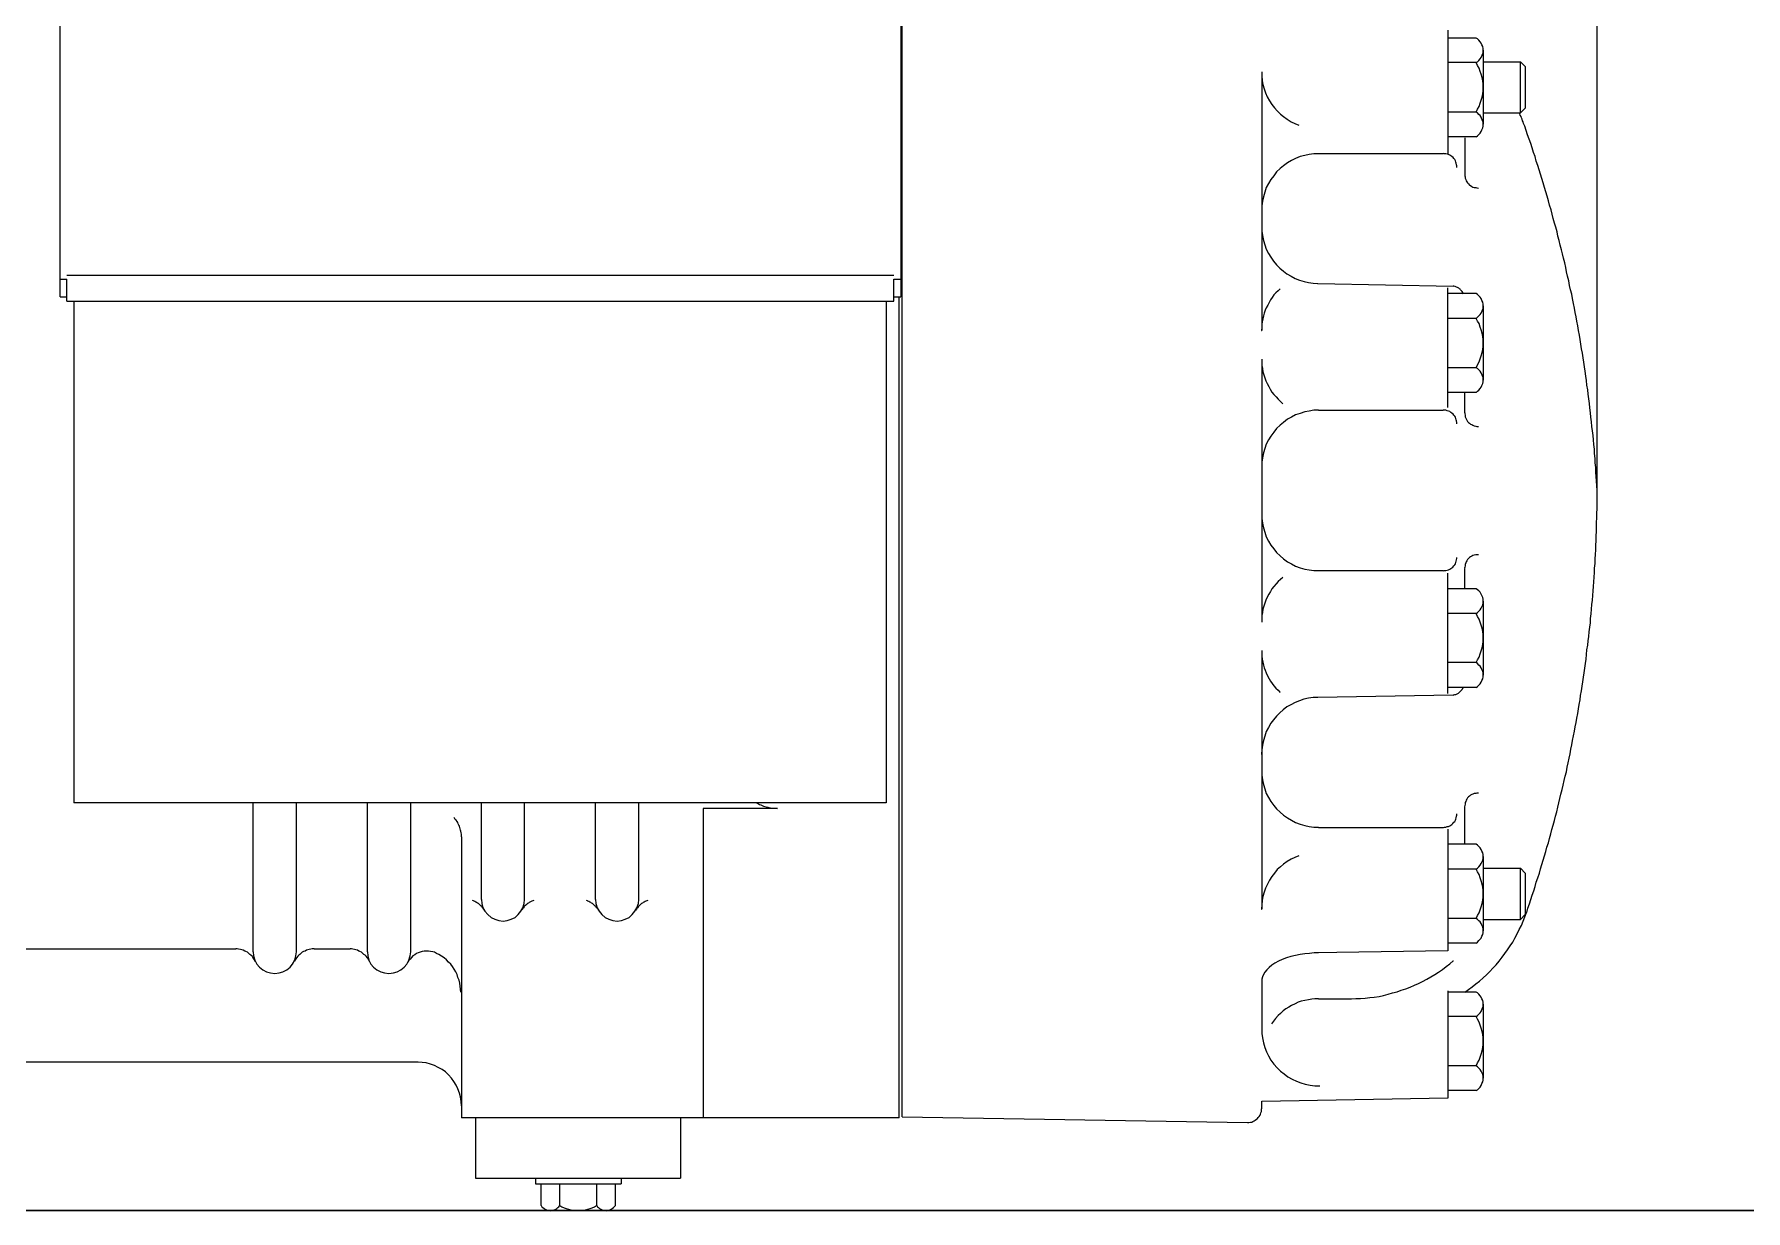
# Model space of a CAD drawing. Extents: x 527 to 1038, y -8 to 315.
# Drawn here: x 855.47 to 870.49, y 60.19 to 70.52 of the extents above; entities that cross this region are included whole.
import ezdxf

# ---------------------------------------------------------------- set-up
doc = ezdxf.new("R2010")
doc.units = 0
doc.header["$MEASUREMENT"] = 0
doc.layers.get('0').update_dxf_attribs({"linetype": 'CONTINUOUS'})

msp = doc.modelspace()

# ---------------------------------------------------------------- linework, layer by layer
for p, q in [((863.08, 76.423), (863.08, 68.216)), ((863.091, 61.017), (863.091, 72.022)), ((855.701, 68.216), (855.701, 71.632)), ((869.19, 66.514), (869.19, 70.914)), ((867.879, 70.555), (867.879, 69.47)), ((868.128, 70.486), (867.879, 70.486)), ((868.19, 70.379), (868.19, 69.73)), ((866.247, 70.191), (866.247, 67.919)), ((868.128, 70.272), (867.879, 70.272)), ((868.19, 70.279), (868.517, 70.279)), ((868.517, 70.279), (868.56, 70.236)), ((868.517, 69.83), (868.517, 70.279)), ((868.56, 70.236), (868.56, 69.871)), ((868.517, 69.83), (868.56, 69.871)), ((868.128, 69.837), (867.879, 69.837)), ((868.19, 69.83), (868.517, 69.83)), ((868.128, 69.619), (867.879, 69.619)), ((868.028, 69.611), (868.028, 69.289)), ((867.842, 69.47), (866.746, 69.47)), ((855.701, 68.37), (855.76, 68.37)), ((863.019, 68.401), (855.76, 68.401)), ((855.76, 68.176), (855.76, 68.37)), ((863.019, 68.176), (863.019, 68.37)), ((863.019, 68.37), (863.08, 68.37)), ((855.701, 68.216), (855.76, 68.216)), ((863.019, 68.216), (863.08, 68.216)), ((863.064, 61.009), (863.064, 68.216)), ((866.738, 68.332), (867.928, 68.31)), ((867.879, 67.244), (867.879, 68.295)), ((868.128, 68.243), (867.879, 68.243)), ((855.76, 68.176), (863.019, 68.176)), ((855.823, 68.176), (855.823, 63.773)), ((862.952, 68.176), (862.952, 63.773)), ((868.19, 68.137), (868.19, 67.484)), ((868.128, 68.026), (867.879, 68.026)), ((866.247, 67.668), (866.247, 66.514)), ((868.128, 67.592), (867.879, 67.592)), ((868.128, 67.376), (867.879, 67.376)), ((868.028, 67.198), (868.028, 67.379)), ((866.746, 67.221), (867.842, 67.221)), ((866.247, 66.514), (866.247, 65.36)), ((867.842, 65.809), (866.746, 65.809)), ((868.028, 65.661), (868.028, 65.831)), ((867.879, 64.733), (867.879, 65.788)), ((868.128, 65.653), (867.879, 65.653)), ((868.19, 65.543), (868.19, 64.895)), ((868.128, 65.434), (867.879, 65.434)), ((866.247, 65.111), (866.247, 62.84)), ((868.128, 65.004), (867.879, 65.004)), ((868.128, 64.786), (867.879, 64.786)), ((867.928, 64.719), (866.738, 64.697)), ((862.952, 63.773), (855.823, 63.773)), ((857.395, 62.465), (857.395, 63.773)), ((857.776, 62.465), (857.776, 63.773)), ((858.398, 62.465), (858.398, 63.773)), ((858.778, 62.465), (858.778, 63.773)), ((859.399, 62.924), (859.399, 63.773)), ((859.778, 62.924), (859.778, 63.773)), ((860.399, 62.924), (860.399, 63.773)), ((860.78, 62.924), (860.78, 63.773)), ((861.345, 63.724), (861.345, 61.009)), ((861.998, 63.724), (861.345, 63.724)), ((868.028, 63.412), (868.028, 63.739)), ((866.746, 63.556), (867.842, 63.556)), ((867.879, 63.542), (867.879, 62.475)), ((859.224, 63.475), (859.224, 61.009)), ((868.128, 63.409), (867.879, 63.409)), ((868.19, 63.301), (868.19, 62.65)), ((868.128, 63.192), (867.879, 63.192)), ((868.19, 63.199), (868.517, 63.199)), ((868.517, 63.199), (868.56, 63.156)), ((868.517, 62.75), (868.517, 63.199)), ((868.56, 63.156), (868.56, 62.794)), ((868.517, 62.75), (868.56, 62.794)), ((868.128, 62.759), (867.879, 62.759)), ((868.19, 62.75), (868.517, 62.75)), ((855.389, 62.49), (857.243, 62.49)), ((857.93, 62.49), (858.246, 62.49)), ((868.128, 62.542), (867.879, 62.542)), ((867.879, 62.475), (866.711, 62.455)), ((866.247, 62.231), (866.247, 61.789)), ((866.746, 62.053), (867.034, 62.053)), ((867.879, 62.122), (867.879, 61.181)), ((868.128, 62.112), (867.879, 62.112)), ((868.128, 61.898), (867.879, 61.898)), ((868.19, 62.005), (868.19, 61.356)), ((858.843, 61.495), (855.219, 61.495)), ((868.128, 61.463), (867.879, 61.463)), ((867.879, 61.181), (866.247, 61.152)), ((866.247, 61.087), (866.247, 61.154)), ((868.128, 61.247), (867.879, 61.247)), ((861.345, 61.009), (859.224, 61.009)), ((861.146, 61.009), (861.146, 60.478)), ((863.064, 61.009), (861.347, 61.009)), ((863.091, 61.017), (866.123, 60.967)), ((859.873, 60.478), (859.873, 60.427)), ((859.873, 60.427), (860.624, 60.427)), ((859.924, 60.239), (859.924, 60.427)), ((860.086, 60.239), (860.086, 60.427)), ((860.412, 60.239), (860.412, 60.427)), ((860.574, 60.239), (860.574, 60.427)), ((860.624, 60.478), (860.624, 60.427)), ((860.494, 60.192), (860.005, 60.192))]:
    msp.add_line(p, q)
at = {"lineweight": 30}
msp.add_line((837.134, 60.194), (910.134, 60.194), dxfattribs=at)
for points in [[(868.128, 70.272), (868.141, 70.279), (868.152, 70.291), (868.163, 70.303), (868.173, 70.316), (868.178, 70.332), (868.187, 70.346), (868.189, 70.364), (868.19, 70.379), (868.189, 70.396), (868.187, 70.412), (868.178, 70.427), (868.173, 70.442), (868.163, 70.455), (868.152, 70.468), (868.141, 70.479), (868.128, 70.486)], [(866.247, 70.191), (866.247, 70.153), (866.251, 70.115), (866.257, 70.078), (866.268, 70.041), (866.281, 70.006), (866.294, 69.971), (866.314, 69.936), (866.335, 69.904), (866.358, 69.875), (866.383, 69.847), (866.41, 69.819), (866.438, 69.797), (866.47, 69.774), (866.504, 69.752), (866.537, 69.737), (866.572, 69.723), (866.572, 69.721)], [(868.128, 69.837), (868.141, 69.861), (868.155, 69.887), (868.164, 69.914), (868.173, 69.942), (868.18, 69.969), (868.187, 69.998), (868.189, 70.027), (868.19, 70.054), (868.189, 70.083), (868.187, 70.112), (868.18, 70.139), (868.173, 70.169), (868.164, 70.194), (868.155, 70.222), (868.141, 70.247), (868.128, 70.272), (868.128, 70.272)], [(868.128, 69.619), (868.141, 69.628), (868.152, 69.641), (868.163, 69.652), (868.173, 69.666), (868.178, 69.68), (868.187, 69.698), (868.189, 69.712), (868.19, 69.73), (868.189, 69.745), (868.187, 69.761), (868.178, 69.776), (868.173, 69.793), (868.163, 69.806), (868.152, 69.817), (868.141, 69.83), (868.128, 69.837)], [(868.555, 69.712), (868.549, 69.726), (868.545, 69.737), (868.541, 69.75), (868.535, 69.761), (868.531, 69.774), (868.527, 69.785), (868.522, 69.799), (868.516, 69.811), (868.511, 69.822)], [(869.19, 66.514), (869.187, 66.556), (869.186, 66.597), (869.182, 66.637), (869.179, 66.677), (869.178, 66.717), (869.173, 66.758), (869.172, 66.797), (869.168, 66.839), (869.167, 66.878), (869.16, 66.918), (869.158, 66.959), (869.154, 66.999), (869.149, 67.039), (869.144, 67.078), (869.14, 67.118), (869.136, 67.159), (869.133, 67.198), (869.126, 67.24), (869.122, 67.279), (869.117, 67.321), (869.112, 67.36), (869.109, 67.4), (869.101, 67.44), (869.097, 67.481), (869.091, 67.52), (869.086, 67.562), (869.079, 67.601), (869.073, 67.64), (869.068, 67.679), (869.062, 67.72), (869.053, 67.758), (869.048, 67.8), (869.04, 67.839), (869.034, 67.878), (869.027, 67.919), (869.02, 67.959), (869.012, 68), (869.006, 68.038), (868.998, 68.078), (868.991, 68.116), (868.983, 68.157), (868.974, 68.199), (868.967, 68.237), (868.957, 68.277), (868.949, 68.315), (868.941, 68.356), (868.931, 68.395), (868.921, 68.434), (868.914, 68.473), (868.906, 68.513), (868.896, 68.553), (868.887, 68.592), (868.876, 68.629), (868.867, 68.668), (868.857, 68.709), (868.846, 68.747), (868.838, 68.787), (868.827, 68.827), (868.817, 68.863), (868.805, 68.904), (868.796, 68.942), (868.786, 68.98), (868.773, 69.02), (868.764, 69.058), (868.753, 69.099), (868.74, 69.138), (868.729, 69.175), (868.717, 69.215), (868.706, 69.255), (868.693, 69.291), (868.681, 69.329), (868.669, 69.369), (868.656, 69.405), (868.645, 69.446), (868.632, 69.483), (868.62, 69.522), (868.607, 69.561), (868.594, 69.599), (868.58, 69.636), (868.567, 69.674), (868.555, 69.712), (868.555, 69.712)], [(866.746, 69.47), (866.705, 69.47), (866.663, 69.465), (866.624, 69.457), (866.585, 69.446), (866.544, 69.429), (866.509, 69.412), (866.472, 69.39), (866.438, 69.365), (866.408, 69.341), (866.377, 69.312), (866.352, 69.278), (866.328, 69.246), (866.306, 69.209), (866.286, 69.174), (866.273, 69.134), (866.262, 69.094), (866.253, 69.056), (866.249, 69.014), (866.247, 68.972), (866.247, 68.972)], [(867.96, 69.351), (867.96, 69.365), (867.957, 69.374), (867.954, 69.389), (867.951, 69.398), (867.946, 69.409), (867.94, 69.421), (867.933, 69.428), (867.927, 69.438), (867.916, 69.446), (867.907, 69.452), (867.897, 69.459), (867.887, 69.464), (867.875, 69.467), (867.863, 69.47), (867.851, 69.47), (867.842, 69.473), (867.842, 69.47)], [(868.028, 69.289), (868.028, 69.278), (868.031, 69.269), (868.032, 69.256), (868.037, 69.245), (868.041, 69.233), (868.046, 69.224), (868.052, 69.215), (868.061, 69.207), (868.07, 69.196), (868.079, 69.191), (868.09, 69.184), (868.099, 69.179), (868.111, 69.175), (868.126, 69.174), (868.135, 69.172), (868.149, 69.17)], [(866.247, 68.83), (866.249, 68.791), (866.253, 68.752), (866.262, 68.71), (866.273, 68.671), (866.286, 68.633), (866.305, 68.595), (866.326, 68.563), (866.349, 68.529), (866.376, 68.497), (866.405, 68.467), (866.437, 68.44), (866.468, 68.416), (866.504, 68.395), (866.539, 68.377), (866.578, 68.362), (866.618, 68.349), (866.657, 68.342), (866.699, 68.334), (866.737, 68.332), (866.738, 68.332)], [(866.408, 68.286), (866.39, 68.268), (866.37, 68.249), (866.353, 68.232), (866.338, 68.21), (866.324, 68.188), (866.311, 68.166), (866.299, 68.143), (866.286, 68.119), (866.277, 68.097), (866.268, 68.072), (866.262, 68.048), (866.257, 68.023), (866.251, 67.995), (866.249, 67.971), (866.247, 67.945), (866.244, 67.92), (866.247, 67.919)], [(868.018, 68.239), (868.014, 68.248), (868.012, 68.254), (868.007, 68.261), (868.003, 68.266), (867.997, 68.271), (867.992, 68.277), (867.988, 68.282), (867.982, 68.286), (867.976, 68.291), (867.97, 68.295), (867.964, 68.297), (867.956, 68.3), (867.95, 68.304), (867.945, 68.306), (867.933, 68.31), (867.928, 68.31), (867.928, 68.31)], [(868.128, 68.026), (868.141, 68.037), (868.152, 68.048), (868.163, 68.061), (868.173, 68.073), (868.178, 68.087), (868.187, 68.102), (868.189, 68.119), (868.19, 68.137), (868.189, 68.15), (868.187, 68.168), (868.178, 68.182), (868.173, 68.2), (868.163, 68.213), (868.152, 68.224), (868.141, 68.235), (868.128, 68.243)], [(868.128, 67.592), (868.141, 67.619), (868.155, 67.644), (868.164, 67.671), (868.173, 67.697), (868.18, 67.726), (868.187, 67.754), (868.189, 67.782), (868.19, 67.811), (868.189, 67.839), (868.187, 67.867), (868.18, 67.896), (868.173, 67.924), (868.164, 67.95), (868.155, 67.98), (868.141, 68.002), (868.128, 68.026), (868.128, 68.026)], [(866.247, 67.668), (866.247, 67.64), (866.249, 67.612), (866.253, 67.586), (866.257, 67.557), (866.264, 67.53), (866.273, 67.505), (866.282, 67.478), (866.294, 67.453), (866.309, 67.427), (866.32, 67.403), (866.335, 67.379), (866.353, 67.358), (866.372, 67.338), (866.391, 67.317), (866.41, 67.297), (866.43, 67.279), (866.433, 67.277)], [(868.128, 67.376), (868.141, 67.386), (868.152, 67.396), (868.163, 67.41), (868.173, 67.422), (868.178, 67.438), (868.187, 67.453), (868.189, 67.469), (868.19, 67.484), (868.189, 67.502), (868.187, 67.519), (868.178, 67.534), (868.173, 67.548), (868.163, 67.562), (868.152, 67.574), (868.141, 67.586), (868.128, 67.592)], [(866.746, 67.221), (866.705, 67.219), (866.663, 67.212), (866.624, 67.205), (866.585, 67.192), (866.544, 67.179), (866.509, 67.159), (866.472, 67.14), (866.438, 67.113), (866.408, 67.088), (866.377, 67.059), (866.352, 67.027), (866.328, 66.993), (866.306, 66.959), (866.286, 66.921), (866.273, 66.883), (866.262, 66.845), (866.253, 66.802), (866.249, 66.763), (866.247, 66.72), (866.247, 66.72)], [(867.96, 67.099), (867.96, 67.112), (867.957, 67.125), (867.954, 67.136), (867.951, 67.148), (867.946, 67.159), (867.94, 67.167), (867.933, 67.177), (867.927, 67.186), (867.916, 67.194), (867.907, 67.201), (867.897, 67.207), (867.887, 67.212), (867.875, 67.215), (867.863, 67.219), (867.851, 67.221), (867.842, 67.222), (867.842, 67.221)], [(868.028, 67.198), (868.028, 67.187), (868.031, 67.175), (868.032, 67.163), (868.037, 67.151), (868.041, 67.143), (868.046, 67.131), (868.052, 67.122), (868.061, 67.113), (868.07, 67.105), (868.079, 67.098), (868.09, 67.093), (868.099, 67.087), (868.111, 67.084), (868.126, 67.08), (868.135, 67.078), (868.149, 67.078)], [(868.572, 62.809), (868.583, 62.849), (868.596, 62.886), (868.608, 62.924), (868.62, 62.962), (868.634, 63), (868.645, 63.038), (868.656, 63.078), (868.669, 63.114), (868.683, 63.155), (868.693, 63.194), (868.706, 63.231), (868.717, 63.269), (868.729, 63.308), (868.739, 63.345), (868.75, 63.385), (868.762, 63.423), (868.772, 63.461), (868.784, 63.502), (868.793, 63.539), (868.803, 63.578), (868.815, 63.617), (868.825, 63.656), (868.835, 63.694), (868.845, 63.734), (868.854, 63.773), (868.864, 63.812), (868.872, 63.85), (868.882, 63.889), (868.892, 63.929), (868.9, 63.969), (868.91, 64.006), (868.92, 64.045), (868.927, 64.086), (868.936, 64.124), (868.945, 64.164), (868.954, 64.202), (868.96, 64.243), (868.969, 64.282), (868.974, 64.321), (868.983, 64.36), (868.991, 64.401), (868.998, 64.439), (869.006, 64.479), (869.012, 64.517), (869.02, 64.558), (869.026, 64.597), (869.033, 64.637), (869.04, 64.676), (869.045, 64.715), (869.053, 64.757), (869.059, 64.796), (869.064, 64.835), (869.071, 64.876), (869.077, 64.914), (869.082, 64.956), (869.087, 64.995), (869.093, 65.034), (869.097, 65.075), (869.101, 65.115), (869.109, 65.156), (869.112, 65.194), (869.117, 65.234), (869.12, 65.273), (869.125, 65.314), (869.131, 65.352), (869.133, 65.392), (869.138, 65.433), (869.14, 65.472), (869.144, 65.514), (869.149, 65.553), (869.152, 65.593), (869.155, 65.634), (869.158, 65.672), (869.16, 65.714), (869.164, 65.755), (869.167, 65.794), (869.168, 65.833), (869.172, 65.874), (869.173, 65.914), (869.176, 65.952), (869.178, 65.994), (869.179, 66.035), (869.182, 66.073), (869.182, 66.116), (869.185, 66.154), (869.186, 66.195), (869.186, 66.235), (869.187, 66.274), (869.187, 66.316), (869.19, 66.355), (869.19, 66.395), (869.19, 66.436), (869.19, 66.475), (869.19, 66.514)], [(866.247, 66.308), (866.249, 66.268), (866.253, 66.227), (866.262, 66.188), (866.273, 66.148), (866.286, 66.109), (866.306, 66.071), (866.328, 66.036), (866.352, 66.002), (866.377, 65.97), (866.408, 65.941), (866.438, 65.915), (866.472, 65.89), (866.509, 65.87), (866.544, 65.851), (866.585, 65.837), (866.624, 65.824), (866.663, 65.818), (866.705, 65.812), (866.743, 65.812), (866.746, 65.809)], [(868.149, 65.951), (868.135, 65.951), (868.126, 65.95), (868.111, 65.946), (868.099, 65.943), (868.09, 65.937), (868.079, 65.932), (868.07, 65.926), (868.061, 65.918), (868.052, 65.908), (868.046, 65.898), (868.041, 65.888), (868.037, 65.879), (868.032, 65.866), (868.031, 65.855), (868.028, 65.842), (868.027, 65.833), (868.028, 65.831)], [(867.842, 65.809), (867.851, 65.812), (867.863, 65.812), (867.875, 65.815), (867.887, 65.819), (867.897, 65.823), (867.907, 65.829), (867.916, 65.836), (867.925, 65.842), (867.933, 65.853), (867.94, 65.862), (867.946, 65.872), (867.951, 65.883), (867.954, 65.894), (867.957, 65.905), (867.96, 65.918), (867.96, 65.927), (867.96, 65.927)], [(866.433, 65.752), (866.41, 65.734), (866.391, 65.717), (866.372, 65.695), (866.353, 65.672), (866.335, 65.652), (866.323, 65.628), (866.309, 65.605), (866.294, 65.579), (866.282, 65.553), (866.273, 65.527), (866.264, 65.5), (866.257, 65.472), (866.253, 65.444), (866.249, 65.417), (866.247, 65.39), (866.247, 65.36), (866.247, 65.36)], [(868.128, 65.434), (868.141, 65.444), (868.152, 65.455), (868.163, 65.468), (868.173, 65.482), (868.178, 65.495), (868.187, 65.512), (868.189, 65.527), (868.19, 65.543), (868.189, 65.561), (868.187, 65.576), (868.178, 65.593), (868.173, 65.605), (868.163, 65.623), (868.152, 65.634), (868.141, 65.643), (868.128, 65.653)], [(868.128, 65.004), (868.141, 65.028), (868.155, 65.052), (868.164, 65.08), (868.173, 65.108), (868.18, 65.135), (868.187, 65.162), (868.189, 65.191), (868.189, 65.22), (868.189, 65.249), (868.187, 65.277), (868.18, 65.305), (868.173, 65.332), (868.164, 65.36), (868.155, 65.386), (868.141, 65.41), (868.128, 65.434)], [(866.247, 65.111), (866.247, 65.086), (866.249, 65.062), (866.251, 65.034), (866.257, 65.009), (866.262, 64.983), (866.268, 64.958), (866.277, 64.937), (866.286, 64.913), (866.296, 64.887), (866.311, 64.863), (866.324, 64.842), (866.338, 64.821), (866.353, 64.8), (866.37, 64.78), (866.39, 64.761), (866.405, 64.745), (866.408, 64.743)], [(868.128, 64.786), (868.141, 64.795), (868.152, 64.806), (868.163, 64.818), (868.173, 64.832), (868.178, 64.847), (868.187, 64.863), (868.189, 64.88), (868.19, 64.895), (868.189, 64.913), (868.187, 64.927), (868.178, 64.944), (868.173, 64.958), (868.163, 64.972), (868.152, 64.983), (868.141, 64.995), (868.128, 65.004)], [(867.928, 64.719), (867.933, 64.721), (867.942, 64.724), (867.95, 64.725), (867.956, 64.728), (867.963, 64.73), (867.968, 64.733), (867.974, 64.737), (867.979, 64.742), (867.985, 64.748), (867.989, 64.75), (867.994, 64.757), (867.999, 64.761), (868.006, 64.768), (868.007, 64.772), (868.012, 64.778), (868.014, 64.786), (868.014, 64.786)], [(866.738, 64.697), (866.699, 64.697), (866.657, 64.692), (866.615, 64.683), (866.578, 64.669), (866.539, 64.654), (866.501, 64.634), (866.468, 64.615), (866.434, 64.59), (866.405, 64.564), (866.376, 64.534), (866.349, 64.502), (866.326, 64.471), (866.305, 64.433), (866.286, 64.398), (866.273, 64.359), (866.262, 64.319), (866.253, 64.279), (866.249, 64.238), (866.244, 64.2), (866.247, 64.197)], [(866.247, 64.057), (866.249, 64.016), (866.253, 63.974), (866.262, 63.935), (866.273, 63.896), (866.286, 63.855), (866.306, 63.821), (866.328, 63.786), (866.352, 63.751), (866.377, 63.721), (866.408, 63.691), (866.438, 63.665), (866.472, 63.64), (866.509, 63.62), (866.544, 63.599), (866.585, 63.587), (866.624, 63.573), (866.663, 63.564), (866.705, 63.56), (866.743, 63.558), (866.746, 63.556)], [(868.149, 63.858), (868.135, 63.858), (868.126, 63.855), (868.111, 63.855), (868.099, 63.85), (868.09, 63.846), (868.079, 63.84), (868.07, 63.832), (868.061, 63.825), (868.052, 63.817), (868.046, 63.806), (868.041, 63.797), (868.037, 63.786), (868.032, 63.775), (868.031, 63.762), (868.028, 63.751), (868.027, 63.739), (868.028, 63.739)], [(861.808, 63.775), (861.818, 63.769), (861.829, 63.764), (861.84, 63.759), (861.851, 63.754), (861.864, 63.75), (861.874, 63.745), (861.887, 63.741), (861.898, 63.739), (861.911, 63.736), (861.922, 63.732), (861.935, 63.73), (861.946, 63.727), (861.96, 63.727), (861.972, 63.726), (861.983, 63.726), (861.996, 63.724), (861.998, 63.724)], [(859.224, 63.475), (859.224, 63.488), (859.224, 63.499), (859.221, 63.511), (859.219, 63.523), (859.215, 63.532), (859.212, 63.546), (859.209, 63.556), (859.206, 63.569), (859.201, 63.578), (859.195, 63.588), (859.192, 63.599), (859.186, 63.61), (859.177, 63.62), (859.169, 63.627), (859.163, 63.637), (859.157, 63.645), (859.157, 63.645)], [(867.842, 63.556), (867.851, 63.558), (867.863, 63.56), (867.875, 63.564), (867.887, 63.566), (867.897, 63.57), (867.907, 63.578), (867.916, 63.584), (867.925, 63.592), (867.933, 63.602), (867.94, 63.61), (867.946, 63.62), (867.951, 63.631), (867.954, 63.641), (867.957, 63.655), (867.96, 63.665), (867.96, 63.677), (867.96, 63.677)], [(868.128, 63.192), (868.141, 63.199), (868.152, 63.211), (868.163, 63.226), (868.173, 63.24), (868.178, 63.252), (868.187, 63.269), (868.189, 63.284), (868.19, 63.301), (868.189, 63.318), (868.187, 63.333), (868.178, 63.35), (868.173, 63.363), (868.163, 63.377), (868.152, 63.389), (868.141, 63.401), (868.128, 63.409)], [(866.572, 63.308), (866.537, 63.294), (866.504, 63.278), (866.47, 63.258), (866.438, 63.235), (866.41, 63.211), (866.383, 63.187), (866.358, 63.155), (866.335, 63.126), (866.314, 63.094), (866.296, 63.06), (866.281, 63.025), (866.268, 62.989), (866.257, 62.951), (866.251, 62.916), (866.247, 62.879), (866.244, 62.84), (866.247, 62.84)], [(868.128, 62.759), (868.141, 62.784), (868.155, 62.808), (868.164, 62.835), (868.173, 62.861), (868.18, 62.89), (868.187, 62.918), (868.189, 62.947), (868.19, 62.975), (868.189, 63.004), (868.187, 63.032), (868.18, 63.06), (868.173, 63.089), (868.164, 63.114), (868.155, 63.144), (868.141, 63.168), (868.128, 63.192), (868.128, 63.192)], [(859.424, 62.83), (859.42, 62.84), (859.414, 62.847), (859.407, 62.852), (859.405, 62.859), (859.396, 62.866), (859.39, 62.873), (859.385, 62.879), (859.378, 62.884), (859.373, 62.888), (859.364, 62.893), (859.357, 62.898), (859.349, 62.902), (859.34, 62.907), (859.334, 62.911), (859.328, 62.913), (859.32, 62.916)], [(859.399, 62.924), (859.402, 62.888), (859.412, 62.852), (859.43, 62.822), (859.454, 62.792), (859.483, 62.767), (859.516, 62.752), (859.552, 62.741), (859.589, 62.735), (859.625, 62.741), (859.661, 62.752), (859.694, 62.767), (859.721, 62.792), (859.746, 62.822), (859.763, 62.852), (859.775, 62.888), (859.778, 62.924)], [(859.859, 62.916), (859.851, 62.913), (859.842, 62.911), (859.834, 62.907), (859.825, 62.902), (859.819, 62.898), (859.813, 62.893), (859.804, 62.888), (859.799, 62.884), (859.79, 62.879), (859.785, 62.873), (859.778, 62.866), (859.772, 62.859), (859.77, 62.852), (859.761, 62.847), (859.757, 62.84), (859.753, 62.83)], [(860.426, 62.83), (860.422, 62.84), (860.415, 62.847), (860.409, 62.852), (860.405, 62.859), (860.398, 62.866), (860.391, 62.873), (860.385, 62.879), (860.38, 62.884), (860.374, 62.888), (860.366, 62.893), (860.358, 62.898), (860.35, 62.902), (860.342, 62.907), (860.334, 62.911), (860.329, 62.913), (860.32, 62.916)], [(860.399, 62.924), (860.403, 62.888), (860.414, 62.852), (860.431, 62.822), (860.455, 62.792), (860.484, 62.767), (860.518, 62.752), (860.553, 62.741), (860.589, 62.735), (860.627, 62.741), (860.661, 62.752), (860.695, 62.767), (860.723, 62.792), (860.746, 62.822), (860.764, 62.852), (860.776, 62.888), (860.78, 62.924)], [(860.86, 62.916), (860.851, 62.913), (860.843, 62.911), (860.835, 62.907), (860.827, 62.902), (860.819, 62.898), (860.813, 62.893), (860.805, 62.888), (860.799, 62.884), (860.793, 62.879), (860.786, 62.873), (860.78, 62.866), (860.774, 62.859), (860.77, 62.852), (860.762, 62.847), (860.759, 62.84), (860.755, 62.83)], [(868.028, 62.11), (868.061, 62.134), (868.094, 62.158), (868.126, 62.185), (868.158, 62.208), (868.189, 62.237), (868.218, 62.263), (868.247, 62.293), (868.275, 62.323), (868.304, 62.352), (868.33, 62.384), (868.356, 62.418), (868.379, 62.45), (868.403, 62.483), (868.426, 62.517), (868.449, 62.551), (868.468, 62.586), (868.488, 62.624), (868.506, 62.66), (868.525, 62.695), (868.541, 62.735), (868.556, 62.773), (868.569, 62.809), (868.572, 62.809)], [(868.128, 62.542), (868.141, 62.551), (868.152, 62.564), (868.163, 62.575), (868.173, 62.586), (868.178, 62.603), (868.187, 62.618), (868.189, 62.633), (868.19, 62.65), (868.189, 62.666), (868.187, 62.683), (868.178, 62.698), (868.173, 62.713), (868.163, 62.727), (868.152, 62.738), (868.141, 62.75), (868.128, 62.759)], [(857.416, 62.38), (857.407, 62.394), (857.402, 62.405), (857.394, 62.415), (857.386, 62.427), (857.376, 62.437), (857.365, 62.443), (857.355, 62.452), (857.345, 62.461), (857.331, 62.469), (857.322, 62.472), (857.309, 62.479), (857.295, 62.483), (857.284, 62.486), (857.267, 62.488), (857.256, 62.49), (857.243, 62.49)], [(857.93, 62.49), (857.914, 62.49), (857.903, 62.488), (857.888, 62.486), (857.876, 62.483), (857.863, 62.479), (857.851, 62.472), (857.838, 62.469), (857.827, 62.461), (857.816, 62.452), (857.806, 62.443), (857.795, 62.437), (857.787, 62.427), (857.778, 62.415), (857.771, 62.405), (857.765, 62.394), (857.759, 62.38), (857.759, 62.38)], [(858.416, 62.38), (858.41, 62.394), (858.403, 62.405), (858.396, 62.415), (858.387, 62.427), (858.378, 62.437), (858.367, 62.443), (858.355, 62.452), (858.346, 62.461), (858.332, 62.469), (858.322, 62.472), (858.311, 62.479), (858.297, 62.483), (858.284, 62.486), (858.269, 62.488), (858.258, 62.49), (858.246, 62.49)], [(857.395, 62.465), (857.4, 62.429), (857.409, 62.391), (857.427, 62.358), (857.451, 62.331), (857.48, 62.307), (857.514, 62.289), (857.547, 62.28), (857.585, 62.274), (857.624, 62.28), (857.657, 62.289), (857.692, 62.307), (857.719, 62.331), (857.742, 62.358), (857.76, 62.391), (857.771, 62.429), (857.776, 62.465), (857.776, 62.465)], [(858.398, 62.465), (858.401, 62.429), (858.411, 62.391), (858.429, 62.358), (858.453, 62.331), (858.482, 62.307), (858.515, 62.289), (858.549, 62.28), (858.586, 62.274), (858.626, 62.28), (858.659, 62.289), (858.693, 62.307), (858.72, 62.331), (858.744, 62.358), (858.763, 62.391), (858.774, 62.429), (858.778, 62.465), (858.778, 62.465)], [(859.005, 62.451), (858.987, 62.461), (858.971, 62.465), (858.953, 62.469), (858.933, 62.47), (858.915, 62.47), (858.897, 62.47), (858.879, 62.469), (858.862, 62.462), (858.845, 62.457), (858.83, 62.45), (858.815, 62.438), (858.798, 62.429), (858.786, 62.415), (858.774, 62.402), (858.763, 62.388), (858.754, 62.371)], [(859.217, 62.11), (859.215, 62.136), (859.212, 62.163), (859.209, 62.19), (859.204, 62.217), (859.193, 62.239), (859.186, 62.266), (859.174, 62.289), (859.159, 62.313), (859.144, 62.336), (859.13, 62.356), (859.11, 62.374), (859.091, 62.394), (859.072, 62.412), (859.049, 62.427), (859.026, 62.441), (859.005, 62.451)], [(866.746, 62.455), (866.706, 62.455), (866.665, 62.451), (866.625, 62.447), (866.585, 62.441), (866.542, 62.433), (866.501, 62.423), (866.463, 62.412), (866.427, 62.398), (866.394, 62.383), (866.361, 62.366), (866.335, 62.347), (866.311, 62.327), (866.291, 62.307), (866.273, 62.286), (866.262, 62.266), (866.253, 62.246), (866.249, 62.224), (866.247, 62.21)], [(867.034, 62.053), (867.072, 62.056), (867.114, 62.056), (867.153, 62.058), (867.195, 62.065), (867.234, 62.068), (867.276, 62.074), (867.315, 62.082), (867.355, 62.093), (867.394, 62.104), (867.434, 62.114), (867.471, 62.128), (867.51, 62.139), (867.548, 62.155), (867.586, 62.171), (867.623, 62.187), (867.659, 62.206), (867.697, 62.224), (867.731, 62.246), (867.766, 62.266), (867.799, 62.286), (867.833, 62.31), (867.865, 62.336), (867.898, 62.36), (867.928, 62.385), (867.93, 62.385)], [(866.746, 62.053), (866.714, 62.053), (866.685, 62.049), (866.656, 62.044), (866.625, 62.038), (866.594, 62.032), (866.566, 62.022), (866.539, 62.009), (866.509, 61.995), (866.484, 61.98), (866.458, 61.965), (866.434, 61.946), (866.41, 61.924), (866.39, 61.905), (866.367, 61.881), (866.349, 61.857), (866.332, 61.832)], [(868.128, 61.898), (868.141, 61.906), (868.152, 61.917), (868.163, 61.93), (868.173, 61.942), (868.178, 61.958), (868.187, 61.972), (868.189, 61.989), (868.19, 62.005), (868.189, 62.022), (868.187, 62.038), (868.178, 62.053), (868.173, 62.068), (868.163, 62.08), (868.152, 62.094), (868.141, 62.104), (868.128, 62.112)], [(868.128, 61.463), (868.141, 61.49), (868.155, 61.513), (868.164, 61.54), (868.173, 61.568), (868.18, 61.595), (868.187, 61.625), (868.189, 61.653), (868.19, 61.68), (868.189, 61.709), (868.187, 61.738), (868.18, 61.765), (868.173, 61.794), (868.164, 61.82), (868.155, 61.848), (868.141, 61.873), (868.128, 61.898), (868.128, 61.898)], [(866.247, 61.789), (866.249, 61.749), (866.253, 61.709), (866.262, 61.667), (866.273, 61.625), (866.288, 61.586), (866.306, 61.551), (866.328, 61.513), (866.353, 61.478), (866.381, 61.448), (866.41, 61.418), (866.443, 61.394), (866.475, 61.367), (866.513, 61.347), (866.551, 61.329), (866.59, 61.314), (866.629, 61.302), (866.673, 61.295), (866.714, 61.29), (866.754, 61.288), (866.756, 61.288)], [(859.224, 61.114), (859.221, 61.152), (859.215, 61.192), (859.207, 61.225), (859.193, 61.261), (859.177, 61.295), (859.158, 61.326), (859.136, 61.356), (859.11, 61.385), (859.083, 61.411), (859.054, 61.432), (859.02, 61.449), (858.987, 61.467), (858.953, 61.478), (858.915, 61.49), (858.878, 61.494), (858.843, 61.495), (858.843, 61.495)], [(868.128, 61.247), (868.141, 61.254), (868.152, 61.266), (868.163, 61.278), (868.173, 61.292), (868.178, 61.309), (868.187, 61.324), (868.189, 61.339), (868.19, 61.356), (868.189, 61.373), (868.187, 61.387), (868.178, 61.405), (868.173, 61.418), (868.163, 61.432), (868.152, 61.443), (868.141, 61.456), (868.128, 61.463)], [(859.347, 61.009), (859.347, 60.478), (861.146, 60.478)], [(866.123, 60.967), (866.134, 60.968), (866.147, 60.971), (866.159, 60.971), (866.168, 60.977), (866.18, 60.981), (866.19, 60.986), (866.201, 60.995), (866.21, 61.002), (866.215, 61.01), (866.224, 61.02), (866.232, 61.03), (866.235, 61.04), (866.239, 61.052), (866.244, 61.064), (866.244, 61.076), (866.244, 61.087), (866.247, 61.087)], [(859.924, 60.239), (859.93, 60.227), (859.938, 60.22), (859.948, 60.212), (859.958, 60.206), (859.97, 60.201), (859.98, 60.196), (859.991, 60.194), (860.005, 60.192), (860.018, 60.194), (860.027, 60.196), (860.038, 60.201), (860.051, 60.206), (860.061, 60.212), (860.07, 60.22), (860.079, 60.227), (860.086, 60.239)], [(860.086, 60.239), (860.104, 60.227), (860.124, 60.218), (860.143, 60.212), (860.163, 60.206), (860.185, 60.201), (860.206, 60.196), (860.227, 60.194), (860.248, 60.194), (860.27, 60.194), (860.289, 60.196), (860.313, 60.201), (860.332, 60.206), (860.352, 60.212), (860.372, 60.218), (860.391, 60.227), (860.409, 60.239), (860.412, 60.239)], [(860.412, 60.239), (860.417, 60.227), (860.426, 60.22), (860.434, 60.212), (860.447, 60.206), (860.457, 60.201), (860.469, 60.196), (860.479, 60.194), (860.493, 60.192), (860.504, 60.194), (860.515, 60.196), (860.526, 60.201), (860.537, 60.206), (860.547, 60.212), (860.557, 60.22), (860.565, 60.227), (860.574, 60.239)]]:
    msp.add_lwpolyline(points)

doc.saveas('drawing.dxf')
